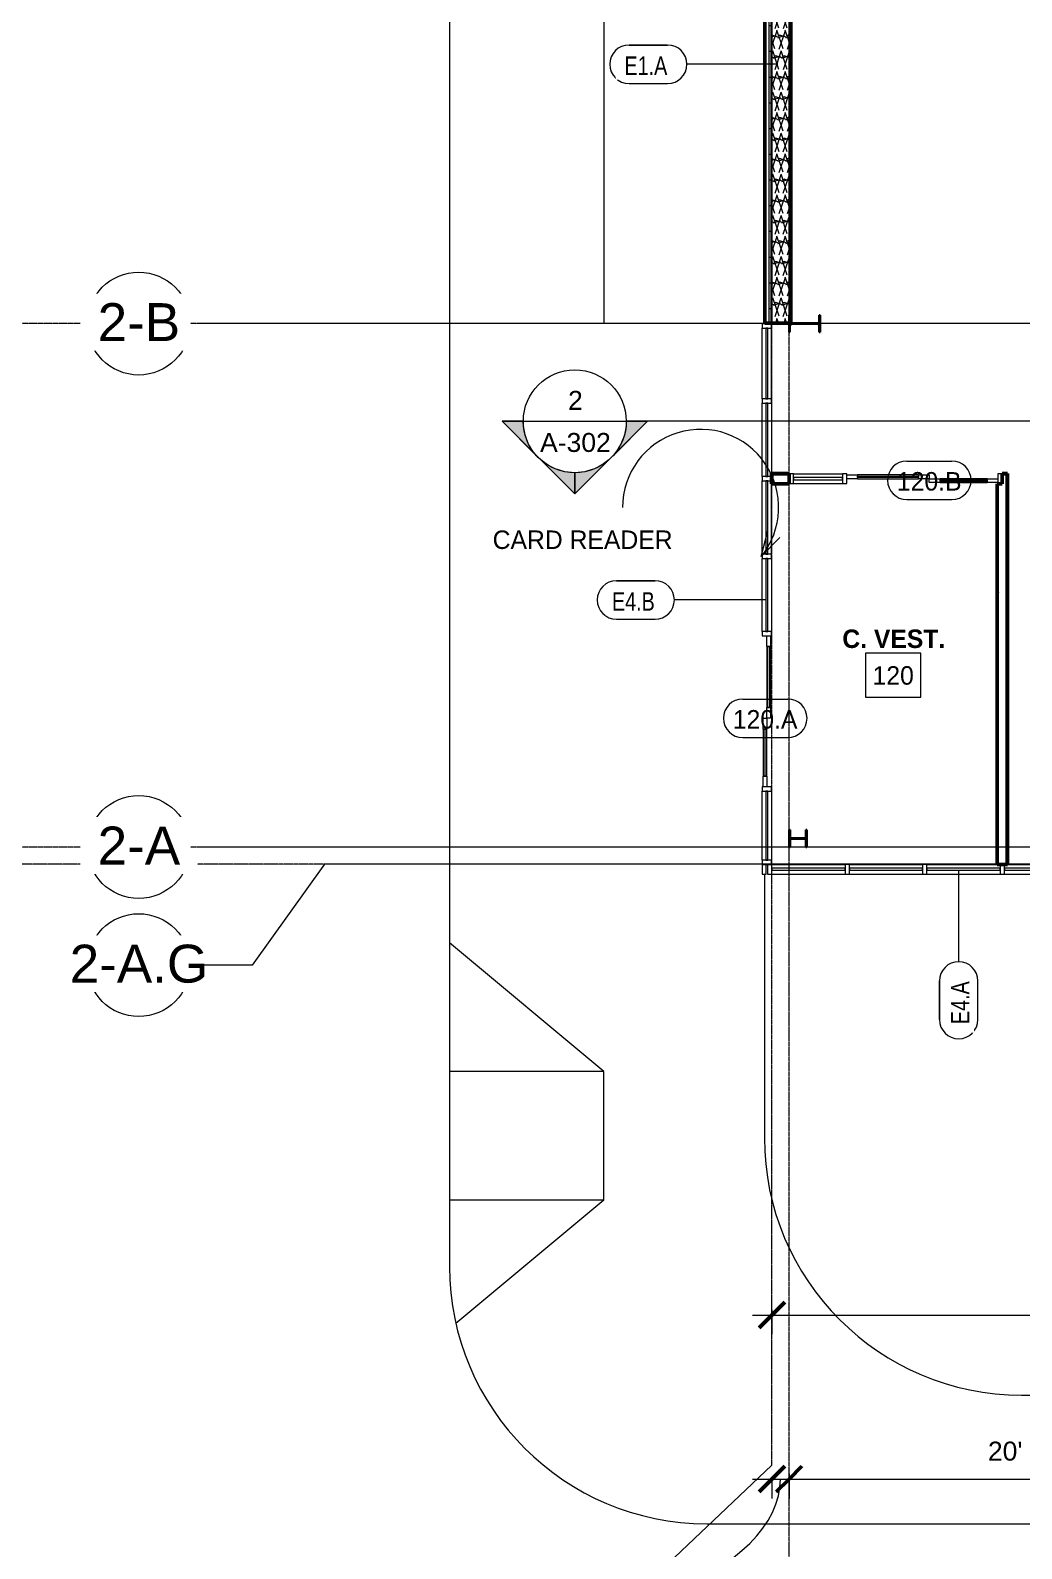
# Model space of a CAD drawing. Header units: inches. Extents: x 15537 to 31673, y -30778 to -16067.
# Drawn here: x 21716 to 22178, y -23115 to -22406 of the extents above; entities that cross this region are included whole.
import ezdxf

# ---------------------------------------------------------------- set-up
doc = ezdxf.new("R2010")
doc.units = ezdxf.units.IN
doc.header["$MEASUREMENT"] = 0
doc.linetypes.add('Grid Line 1_2_', pattern=[0.875, 0.5, -0.125, 0.125, -0.125])
for name, color, linetype, lineweight in [('A-ANNO-DIMS', 211, 'Continuous', 9), ('A-ANNO-DIMS-96', 211, 'Continuous', 9), ('A-AREA-IDEN', 2, 'Continuous', 9), ('A-DOOR', 31, 'Continuous', 13), ('A-DOOR-IDEN', 31, 'Continuous', 9), ('A-GLAZ-CURT', 52, 'Continuous', 9), ('A-GLAZ-CWMG', 51, 'Continuous', 9), ('A-WALL', 113, 'Continuous', 13), ('A-WALL-IDEN', 211, 'Continuous', 9), ('A-WALL-PATT', 111, 'Continuous', 50), ('Conc', 7, 'Continuous', 9), ('EOP-PR', 4, 'Continuous', 9), ('G-ANNO-SYMB', 111, 'Continuous', 9), ('G-ANNO-TEXT', 231, 'Continuous', 9), ('I-WALL', 2, 'Continuous', 13), ('S-COLS', 52, 'Continuous', 9), ('S-GRID', 1, 'Continuous', 9), ('S-GRID-IDEN', 1, 'Continuous', 9)]:
    doc.layers.add(name, color=color, linetype=linetype, lineweight=lineweight)
doc.styles.add('Arial', font='arial.ttf', dxfattribs={"height": 17.703593})
doc.styles.add('Arial_1', font='arial.ttf', dxfattribs={"height": 8.851796})
doc.styles.add('Century Gothic', font='GOTHIC.TTF', dxfattribs={"height": 8.622671})
doc.styles.add('Century Gothic_1', font='GOTHIC.TTF', dxfattribs={"width": 0.8, "height": 8.622671})
doc.styles.add('Century Gothic_B', font='GOTHICB.TTF', dxfattribs={"height": 8.616719})
doc.dimstyles.new('Linear_-_3_32__Arial', dxfattribs={"dimscale": 12, "dimtxt": 9, "dimasz": 1, "dimexe": 0.75, "dimexo": 0.5, "dimgap": 0.5, "dimtad": 1, "dimdec": 4, "dimrnd": 0.0625, "dimzin": 1, "dimdsep": 46, "dimlunit": 4, "dimtxsty": 'Arial_1', "dimblk1": 'OBLIQUE', "dimblk2": 'OBLIQUE', "dimsah": 1, "dimcen": 0.09, "dimdle": 0.75, "dimazin": 0, "dimtfac": 1, "dimtdec": 4, "dimtix": 1, "dimtmove": 1, "dimatfit": 3, "dimfxl": 1, "dimtvp": 1, "dimtfill": 1, "dimfrac": 2, "dimtolj": 1, "dimtzin": 0, "dimarcsym": 2})
doc.dimstyles.new('Linear_-_3_32__Arial_1', dxfattribs={"dimscale": 12, "dimtxt": 9, "dimasz": 1, "dimexe": 0.75, "dimexo": 0.5, "dimgap": 0.5, "dimtad": 1, "dimdec": 4, "dimrnd": 0.0625, "dimzin": 1, "dimdsep": 46, "dimlunit": 4, "dimtxsty": 'Arial_1', "dimblk1": 'OBLIQUE', "dimblk2": 'OBLIQUE', "dimsah": 1, "dimcen": 0.09, "dimdle": 0.75, "dimazin": 0, "dimtfac": 1, "dimtdec": 4, "dimtix": 1, "dimtmove": 0, "dimatfit": 3, "dimfxl": 1, "dimtvp": 1, "dimtfill": 1, "dimfrac": 2, "dimtolj": 1, "dimtzin": 0, "dimarcsym": 2})
pattern_1 = [(0, (0, 0), (30.72, 7.68), [1.267, -21.773, 1.267, -21.773, -122.88]), (0, (0, 0), (30.72, 7.68), [-46.08, 1.267, -44.813, 1.267, -21.773, -53.76]), (0, (0, 0), (30.72, 7.68), [-115.2, 1.267, -14.093, 1.267, -37.133]), (120, (11.52, 3.84), (-22.0110751, 22.7643004), [1.267, -21.773, 1.267, -21.773, -122.88]), (120, (11.52, 3.84), (-22.0110751, 22.7643004), [-46.08, 1.267, -44.813, 1.267, -21.773, -53.76]), (120, (11.52, 3.84), (-22.0110751, 22.7643004), [-115.2, 1.267, -14.093, 1.267, -37.133]), (240, (15.36, 19.2), (-8.7089249, -30.4443004), [1.267, -21.773, 1.267, -21.773, -122.88]), (240, (15.36, 19.2), (-8.7089249, -30.4443004), [-46.08, 1.267, -44.813, 1.267, -21.773, -53.76]), (240, (15.36, 19.2), (-8.7089249, -30.4443004), [-115.2, 1.267, -14.093, 1.267, -37.133])]

# ---------------------------------------------------------------- blocks, each defined once
blk = doc.blocks.new('W-Wide Flange-Column - B4_C-1389226-First Floor Plan - Enlarged')
at = {"layer": 'S-COLS'}
h = blk.add_hatch(dxfattribs=at)
h.set_pattern_fill('FP_15', color=256, style=0, pattern_type=2)
h.set_pattern_definition([(135, (-22783.303, -22073.765), (-9.503515, -9.503515), []), (135, (-22797.703, -22073.765), (-9.503515, -9.503515), [])])
h.paths.add_polyline_path([(4, 3.69), (4, 4.13), (-4, 4.13), (-4, 3.69), (-0.84, 3.69), (-0.35, 3.49), (-0.14, 3), (-0.14, -3), (-0.35, -3.49), (-0.84, -3.69), (-4, -3.69), (-4, -4.12), (4, -4.12), (4, -3.69), (0.84, -3.69), (0.35, -3.49), (0.14, -3), (0.14, 3), (0.35, 3.49), (0.84, 3.69)], flags=0)
at = {"layer": 'S-COLS', "lineweight": 30}
for p, q in [((4, 4.13), (-4, 4.13)), ((-4, 4.13), (-4, 3.69)), ((-4, 3.69), (-0.84, 3.69)), ((-0.14, 3), (-0.14, -3)), ((0.14, -3), (0.14, 3)), ((0.84, 3.69), (4, 3.69)), ((4, 3.69), (4, 4.13)), ((-0.84, -3.69), (-4, -3.69)), ((-4, -3.69), (-4, -4.12)), ((-4, -4.12), (4, -4.12)), ((4, -3.69), (0.84, -3.69)), ((4, -4.12), (4, -3.69))]:
    blk.add_line(p, q, dxfattribs=at)
for centre, start, end in [((-0.84, 3), 0, 90), ((0.84, 3), 90, 180), ((-0.84, -3), 270, 0), ((0.84, -3), 180, 270)]:
    blk.add_arc(centre, 0.691, start, end, dxfattribs=at)
blk = doc.blocks.new('W-Wide Flange-Column - B4_F-1389255-First Floor Plan - Enlarged')
at = {"layer": 'S-COLS'}
h = blk.add_hatch(dxfattribs=at)
h.set_pattern_fill('FP_17', color=256, style=0, pattern_type=2)
h.set_pattern_definition([(135, (-22543.053, -22076.89), (-9.503515, -9.503515), []), (135, (-22557.453, -22076.89), (-9.503515, -9.503515), [])])
h.paths.add_polyline_path([(4, -7.25), (4, -6.82), (0.84, -6.82), (0.35, -6.61), (0.14, -6.12), (0.14, 6.12), (0.35, 6.61), (0.84, 6.82), (4, 6.82), (4, 7.25), (-4, 7.25), (-4, 6.82), (-0.84, 6.82), (-0.35, 6.61), (-0.14, 6.12), (-0.14, -6.12), (-0.35, -6.61), (-0.84, -6.82), (-4, -6.82), (-4, -7.25)], flags=0)
at = {"layer": 'S-COLS', "lineweight": 30}
for p, q in [((4, 7.25), (-4, 7.25)), ((-4, 7.25), (-4, 6.82)), ((4, 6.82), (4, 7.25)), ((-4, 6.82), (-0.84, 6.82)), ((-0.14, 6.12), (-0.14, -6.12)), ((0.14, -6.12), (0.14, 6.12)), ((0.84, 6.82), (4, 6.82)), ((-0.84, -6.82), (-4, -6.82)), ((-4, -6.82), (-4, -7.25)), ((4, -6.82), (0.84, -6.82)), ((4, -7.25), (4, -6.82)), ((-4, -7.25), (4, -7.25))]:
    blk.add_line(p, q, dxfattribs=at)
for centre, start, end in [((-0.84, 6.12), 0, 90), ((0.84, 6.12), 90, 180), ((-0.84, -6.12), 270, 0), ((0.84, -6.12), 180, 270)]:
    blk.add_arc(centre, 0.691, start, end, dxfattribs=at)
blk = doc.blocks.new('Rectangular Mullion - Exterior 2_ x 4_5_-1142379-First Floor Plan - Enlarged')
at = {"layer": 'A-GLAZ-CWMG', "lineweight": 20}
for p, q in [((-2, 3), (0, 3)), ((-2, -1.5), (-2, 3)), ((0, 3), (0, -1.5)), ((0, -1.5), (-2, -1.5))]:
    blk.add_line(p, q, dxfattribs=at)
blk = doc.blocks.new('System Panel - Glazed-frosted-1142383-First Floor Plan - Enlarged')
at = {"layer": 'A-GLAZ-CURT', "lineweight": 13}
for p, q in [((17.09375, -0.25), (-17.09375, -0.25)), ((-17.09375, -0.25), (-17.09375, -1.25)), ((-17.09375, -1.25), (17.09375, -1.25)), ((17.09375, -1.25), (17.09375, -0.25))]:
    blk.add_line(p, q, dxfattribs=at)
blk = doc.blocks.new('Rectangular Mullion - Exterior 2_ x 4_5_-V14-First Floor Plan - Enlarged')
at = {"layer": 'A-GLAZ-CWMG'}
for p, q in [((22171.52, -22795.43), (22204.33, -22795.43)), ((22170.14, -22799.93), (22204.33, -22799.93))]:
    blk.add_line(p, q, dxfattribs=at)
blk = doc.blocks.new('System Panel - Exterior Glazing-827433-First Floor Plan - Enlarged')
at = {"layer": 'A-GLAZ-CURT', "lineweight": 13}
for p, q in [((17.09375, -0.25), (-17.09375, -0.25)), ((-17.09375, -0.25), (-17.09375, -1.25)), ((-17.09375, -1.25), (17.09375, -1.25)), ((17.09375, -1.25), (17.09375, -0.25))]:
    blk.add_line(p, q, dxfattribs=at)
at = {"layer": 'A-GLAZ-CURT'}
for p, q in [((-17.09375, -1.25), (-17.09375, -0.25)), ((17.09375, -0.25), (-17.09375, -0.25)), ((-17.09375, -1.25), (17.09375, -1.25)), ((17.09375, -0.25), (17.09375, -1.25))]:
    blk.add_line(p, q, dxfattribs=at)
blk = doc.blocks.new('Rectangular Mullion - Exterior 2_ x 4_5_-769200-First Floor Plan - Enlarged')
at = {"layer": 'A-GLAZ-CWMG'}
for p, q in [((24100.14, -22795.43), (24132.95, -22795.43)), ((24100.14, -22799.93), (24134.33, -22799.93))]:
    blk.add_line(p, q, dxfattribs=at)
blk = doc.blocks.new('Rectangular Mullion - Exterior 2_ x 4_5_-V13-First Floor Plan - Enlarged')
at = {"layer": 'A-GLAZ-CWMG'}
for p, q in [((26281.52, -22795.37), (26281.52, -22761.18)), ((26286.02, -22795.37), (26286.02, -22761.18))]:
    blk.add_line(p, q, dxfattribs=at)
blk = doc.blocks.new('Rectangular Mullion - Exterior 2_ x 4_5_-1115231-First Floor Plan - Enlarged')
at = {"layer": 'A-GLAZ-CWMG', "lineweight": 20}
for p, q in [((-1, 3), (1, 3)), ((-1, -1.5), (-1, 3)), ((1, 3), (1, -1.5)), ((1, -1.5), (-1, -1.5))]:
    blk.add_line(p, q, dxfattribs=at)
blk = doc.blocks.new('System Panel - Exterior Glazing-1142345-First Floor Plan - Enlarged')
at = {"layer": 'A-GLAZ-CURT', "lineweight": 13}
for p, q in [((16.53125, 1.25), (-16.53125, 1.25)), ((-16.53125, 1.25), (-16.53125, 0.25)), ((-16.53125, 0.25), (16.53125, 0.25)), ((16.53125, 0.25), (16.53125, 1.25))]:
    blk.add_line(p, q, dxfattribs=at)
at = {"layer": 'A-GLAZ-CURT'}
for p, q in [((-16.53125, 0.25), (-16.53125, 1.25)), ((16.53125, 1.25), (-16.53125, 1.25)), ((-16.53125, 0.25), (16.53125, 0.25)), ((16.53125, 1.25), (16.53125, 0.25))]:
    blk.add_line(p, q, dxfattribs=at)
blk = doc.blocks.new('Rectangular Mullion - Exterior 2_ x 4_5_-1135311-First Floor Plan - Enlarged')
at = {"layer": 'A-GLAZ-CWMG'}
for p, q in [((26123.39, -22752.24), (26123.39, -22785.3)), ((26127.89, -22752.24), (26127.89, -22785.3))]:
    blk.add_line(p, q, dxfattribs=at)
blk = doc.blocks.new('Rectangular Mullion - Exterior 2_ x 4_5_-1142387-First Floor Plan - Enlarged')
at = {"layer": 'A-GLAZ-CWMG', "lineweight": 20}
for p, q in [((-2, 1.5), (0, 1.5)), ((-2, -3), (-2, 1.5)), ((0, 1.5), (0, -3)), ((0, -3), (-2, -3))]:
    blk.add_line(p, q, dxfattribs=at)
blk = doc.blocks.new('Rectangular Mullion - Exterior 2_ x 4_5_-1142372-First Floor Plan - Enlarged')
at = {"layer": 'A-GLAZ-CWMG', "lineweight": 20}
for p, q in [((0, 1.5), (-2, 1.5)), ((-2, 1.5), (-2, -3)), ((0, -3), (0, 1.5)), ((-2, -3), (0, -3))]:
    blk.add_line(p, q, dxfattribs=at)
blk = doc.blocks.new('System Panel - Exterior Glazing-827454-First Floor Plan - Enlarged')
at = {"layer": 'A-GLAZ-CURT', "lineweight": 13}
for p, q in [((17.09375, 1.25), (-17.09375, 1.25)), ((-17.09375, 1.25), (-17.09375, 0.25)), ((-17.09375, 0.25), (17.09375, 0.25)), ((17.09375, 0.25), (17.09375, 1.25))]:
    blk.add_line(p, q, dxfattribs=at)
at = {"layer": 'A-GLAZ-CURT'}
for p, q in [((-17.09375, 0.25), (-17.09375, 1.25)), ((17.09375, 1.25), (-17.09375, 1.25)), ((-17.09375, 0.25), (17.09375, 0.25)), ((17.09375, 1.25), (17.09375, 0.25))]:
    blk.add_line(p, q, dxfattribs=at)
blk = doc.blocks.new('Rectangular Mullion - Exterior 2_ x 4_5_-V33-First Floor Plan - Enlarged')
at = {"layer": 'A-GLAZ-CWMG'}
for p, q in [((22057.02, -22614.43), (22057.02, -22580.24)), ((22061.52, -22613.05), (22061.52, -22580.24))]:
    blk.add_line(p, q, dxfattribs=at)
blk = doc.blocks.new('Rectangular Mullion - Exterior 2_ x 4_5_-827470-First Floor Plan - Enlarged')
at = {"layer": 'A-GLAZ-CWMG', "lineweight": 20}
for p, q in [((-1, 1.5), (1, 1.5)), ((-1, -3), (-1, 1.5)), ((1, 1.5), (1, -3)), ((1, -3), (-1, -3))]:
    blk.add_line(p, q, dxfattribs=at)
blk = doc.blocks.new('Rectangular Mullion - Exterior 2_ x 4_5_-1135280-First Floor Plan - Enlarged')
at = {"layer": 'A-GLAZ-CWMG'}
for p, q in [((26160.83, -22795.43), (26128.02, -22795.43)), ((26160.83, -22799.93), (26126.64, -22799.93))]:
    blk.add_line(p, q, dxfattribs=at)
blk = doc.blocks.new('Rectangular Mullion - Exterior 2_ x 4_5_-1142343-First Floor Plan - Enlarged')
at = {"layer": 'A-GLAZ-CWMG', "lineweight": 20}
for p, q in [((-1, 1.5), (1, 1.5)), ((-1, -3), (-1, 1.5)), ((1, 1.5), (1, -3)), ((1, -3), (-1, -3))]:
    blk.add_line(p, q, dxfattribs=at)
blk = doc.blocks.new('Rectangular Mullion - Exterior 2_ x 4_5_-1135330-First Floor Plan - Enlarged')
at = {"layer": 'A-GLAZ-CWMG'}
for p, q in [((22057.02, -22686.8), (22057.02, -22652.62)), ((22061.52, -22686.8), (22061.52, -22652.62))]:
    blk.add_line(p, q, dxfattribs=at)
blk = doc.blocks.new('Sliding Door - one-1327198-First Floor Plan - Enlarged')
at = {"layer": 'A-DOOR'}
for p, q in [((-35.19, 2.5), (-30.19, 2.5)), ((-30.19, 0.75), (-35.19, 0.75)), ((-30.19, 2.5), (-30.19, 0.75)), ((-1.75, 2.5), (-30.19, 2.5)), ((-30.19, 1.25), (-30.19, 2)), ((-30.19, 2), (-1.75, 2)), ((-1.75, 1.25), (-30.19, 1.25)), ((-30.19, 0.75), (-1.75, 0.75)), ((-1.75, 2.5), (3.25, 2.5)), ((-1.75, 0.75), (-1.75, 2.5)), ((-1.75, 2), (-1.75, 1.25)), ((3.25, 0.75), (-1.75, 0.75)), ((3.25, 2.5), (3.25, 0.75)), ((3.25, -1), (3.25, 0.75)), ((3.25, 0.75), (8.25, 0.75)), ((8.25, 0.75), (8.25, -1)), ((30.19, 0.75), (8.25, 0.75)), ((8.25, -0.5), (8.25, 0.25)), ((8.25, 0.25), (30.19, 0.25)), ((30.19, -1), (30.19, 0.75)), ((30.19, 0.75), (35.19, 0.75)), ((30.19, 0.25), (30.19, -0.5)), ((8.25, -1), (3.25, -1)), ((30.19, -0.5), (8.25, -0.5)), ((8.25, -1), (30.19, -1)), ((35.19, -1), (30.19, -1))]:
    blk.add_line(p, q, dxfattribs=at)
blk = doc.blocks.new('System Panel - Exterior Glazing-1142391-First Floor Plan - Enlarged')
at = {"layer": 'A-GLAZ-CURT', "lineweight": 13}
for p, q in [((16.13, 1.25), (-16.13, 1.25)), ((-16.13, 1.25), (-16.13, 0.25)), ((-16.13, 0.25), (16.13, 0.25)), ((16.13, 0.25), (16.13, 1.25))]:
    blk.add_line(p, q, dxfattribs=at)
at = {"layer": 'A-GLAZ-CURT'}
for p, q in [((-16.13, 0.25), (-16.13, 1.25)), ((16.13, 1.25), (-16.13, 1.25)), ((-16.13, 0.25), (16.13, 0.25)), ((16.13, 1.25), (16.13, 0.25))]:
    blk.add_line(p, q, dxfattribs=at)
blk = doc.blocks.new('Rectangular Mullion - Exterior 2_ x 4_5_-1135332-First Floor Plan - Enlarged')
at = {"layer": 'A-GLAZ-CWMG'}
for p, q in [((22057.02, -22793.43), (22057.02, -22761.18)), ((22061.52, -22793.43), (22061.52, -22761.18))]:
    blk.add_line(p, q, dxfattribs=at)
blk = doc.blocks.new('Sliding Door - one-1327540-First Floor Plan - Enlarged')
at = {"layer": 'A-DOOR'}
for p, q in [((-35.19, 2.5), (-30.19, 2.5)), ((-30.19, 0.75), (-35.19, 0.75)), ((-30.19, 2.5), (-30.19, 0.75)), ((-1.75, 2.5), (-30.19, 2.5)), ((-30.19, 1.25), (-30.19, 2)), ((-30.19, 2), (-1.75, 2)), ((-1.75, 1.25), (-30.19, 1.25)), ((-30.19, 0.75), (-1.75, 0.75)), ((-1.75, 2.5), (3.25, 2.5)), ((-1.75, 0.75), (-1.75, 2.5)), ((-1.75, 2), (-1.75, 1.25)), ((3.25, 0.75), (-1.75, 0.75)), ((3.25, 2.5), (3.25, 0.75)), ((3.25, -1), (3.25, 0.75)), ((3.25, 0.75), (8.25, 0.75)), ((8.25, 0.75), (8.25, -1)), ((30.19, 0.75), (8.25, 0.75)), ((8.25, -0.5), (8.25, 0.25)), ((8.25, 0.25), (30.19, 0.25)), ((30.19, -1), (30.19, 0.75)), ((30.19, 0.75), (35.19, 0.75)), ((30.19, 0.25), (30.19, -0.5)), ((8.25, -1), (3.25, -1)), ((30.19, -0.5), (8.25, -0.5)), ((8.25, -1), (30.19, -1)), ((35.19, -1), (30.19, -1))]:
    blk.add_line(p, q, dxfattribs=at)
blk = doc.blocks.new('System Panel - Exterior Glazing-1327541-First Floor Plan - Enlarged')
at = {"layer": 'A-GLAZ-CURT', "lineweight": 13}
for p, q in [((11.5, -0.25), (-11.5, -0.25)), ((-11.5, -0.25), (-11.5, -1.25)), ((-11.5, -1.25), (11.5, -1.25)), ((11.5, -1.25), (11.5, -0.25))]:
    blk.add_line(p, q, dxfattribs=at)
at = {"layer": 'A-GLAZ-CURT'}
for p, q in [((-11.5, -1.25), (-11.5, -0.25)), ((11.5, -0.25), (-11.5, -0.25)), ((-11.5, -1.25), (11.5, -1.25)), ((11.5, -0.25), (11.5, -1.25))]:
    blk.add_line(p, q, dxfattribs=at)
blk = doc.blocks.new('Rectangular Mullion - Exterior 2_ x 4_5_-1327537-First Floor Plan - Enlarged')
at = {"layer": 'A-GLAZ-CWMG'}
for p, q in [((22071.64, -22613.18), (22094.64, -22613.18)), ((22071.64, -22617.68), (22094.64, -22617.68))]:
    blk.add_line(p, q, dxfattribs=at)
blk = doc.blocks.new('Rectangular Mullion - Exterior 2_ x 4_5_-1142494-First Floor Plan - Enlarged')
at = {"layer": 'A-GLAZ-CWMG', "lineweight": 20}
for p, q in [((-2, 3), (0, 3)), ((-2, -1.5), (-2, 3)), ((0, 3), (0, -1.5)), ((0, -1.5), (-2, -1.5))]:
    blk.add_line(p, q, dxfattribs=at)
blk = doc.blocks.new('Rectangular Mullion - Exterior 2_ x 4_5_-1327247-First Floor Plan - Enlarged')
at = {"layer": 'A-GLAZ-CWMG', "lineweight": 20}
for p, q in [((0, 3), (-2, 3)), ((-2, 3), (-2, -1.5)), ((0, -1.5), (0, 3)), ((-2, -1.5), (0, -1.5))]:
    blk.add_line(p, q, dxfattribs=at)
blk = doc.blocks.new('Section - Section Head - Filled-1526-First Floor Plan - Enlarged')
at = {"layer": 'G-ANNO-SYMB'}
h = blk.add_hatch(color=256, dxfattribs=at)
edge = h.paths.add_edge_path(flags=0)
edge.add_line((-0.4268, 0.1768), (-0.25, 0.3536))
edge.add_line((-0.25, 0.3536), (-0.25, 0.25))
edge.add_arc((-0.25, 0), 0.25, 90, 135)
h = blk.add_hatch(color=256, dxfattribs=at)
edge = h.paths.add_edge_path(flags=0)
edge.add_arc((-0.25, 0), 0.25, 45, 90)
edge.add_line((-0.25, 0.25), (-0.25, 0.3536))
edge.add_line((-0.25, 0.3536), (-0.0732, 0.1768))
h = blk.add_hatch(color=256, dxfattribs=at)
edge = h.paths.add_edge_path(flags=0)
edge.add_arc((-0.25, 0), 0.2503, 137.9216, 180)
edge.add_line((-0.5003, 0), (-0.6036, 0))
edge.add_line((-0.6036, 0), (-0.4358, 0.1678))
h = blk.add_hatch(color=256, dxfattribs=at)
edge = h.paths.add_edge_path(flags=0)
edge.add_line((-0.0642, 0.1678), (0.1036, 0))
edge.add_line((0.1036, 0), (0.0003, 0))
edge.add_arc((-0.25, 0), 0.2503, 0, 42.0784)
for p, q in [((-0.25, 0.3536), (-0.6036, 0)), ((-0.25, 0.3536), (-0.4268, 0.1768)), ((-0.25, 0.3536), (0.1036, 0)), ((-0.25, 0.25), (-0.25, 0.3536)), ((-0.0732, 0.1768), (-0.25, 0.3536)), ((-0.25, 0.3536), (-0.25, 0.25)), ((-0.4358, 0.1678), (-0.6036, 0)), ((0.1036, 0), (-0.0642, 0.1678)), ((-0.6036, 0), (-0.5003, 0)), ((0.0003, 0), (0.1036, 0)), ((-0.5, 0), (-0.6036, 0)), ((0, 0), (0.1036, 0))]:
    blk.add_line(p, q, dxfattribs=at)
for radius, start, end in [(0.25, 360, 180), (0.25, 90, 135), (0.25, 45, 90), (0.2503, 137.9216, 180), (0.2503, 0, 42.0784), (0.25, 180, 360)]:
    blk.add_arc((-0.25, 0), radius, start, end, dxfattribs=at)
blk = doc.blocks.new('Grid - Grid Head - Circle-14747-First Floor Plan - Enlarged')
at = {"layer": 'S-GRID-IDEN'}
blk.add_circle((0, 0), 0.25, dxfattribs=at)
blk = doc.blocks.new('DIMBLOCK12-First Floor Plan - Enlarged')
at = {"layer": 'A-ANNO-DIMS-96'}
for p, q in [((22052.64, -23082.26), (22069.64, -23082.26)), ((22061.64, -23081.72), (22061.64, -23091.26)), ((22061.64, -23082.26), (22061.64, -23081.72)), ((22069.64, -23079.78), (22069.64, -23091.26)), ((22069.64, -23082.26), (22069.64, -23079.78))]:
    blk.add_line(p, q, dxfattribs=at)
at = {"layer": 'A-ANNO-DIMS-96', "lineweight": 50}
for p, q in [((22061.64, -23082.26), (22055.64, -23088.26)), ((22061.64, -23082.26), (22067.64, -23076.26)), ((22069.64, -23082.26), (22063.64, -23088.26)), ((22069.64, -23082.26), (22075.64, -23076.26))]:
    blk.add_line(p, q, dxfattribs=at)
at = {"layer": 'A-ANNO-DIMS-96'}
blk.add_ellipse((21882.95, -23082.26), major_axis=(182.69, 0), ratio=0.421748, start_param=4.712389, end_param=6.283185, dxfattribs=at)
at = {"layer": 'A-ANNO-DIMS-96', "color": 0, "insert": (21746.29, -23154.75), "char_height": 8.8518, "width": 163.9938, "attachment_point": 1, "line_spacing_factor": 0.938532, "style": 'Arial_1', "bg_fill": 3, "box_fill_scale": 1.25, "bg_fill_color": 0, "bg_fill_transparency": 0}
blk.add_mtext('0\' - 8" GIRT @ 1-STORY', dxfattribs=at)
blk = doc.blocks.new('_Oblique')
at = {"color": 0, "linetype": 'ByBlock', "lineweight": -2}
blk.add_line((-0.5, -0.5), (0.5, 0.5), dxfattribs=at)
blk = doc.blocks.new('DIMBLOCK13-First Floor Plan - Enlarged')
at = {"layer": 'A-ANNO-DIMS-96', "lineweight": 50}
for p, q in [((22069.64, -23082.26), (22063.64, -23088.26)), ((22069.64, -23082.26), (22075.64, -23076.26)), ((22313.89, -23082.26), (22307.89, -23088.26)), ((22313.89, -23082.26), (22319.89, -23076.26))]:
    blk.add_line(p, q, dxfattribs=at)
at = {"layer": 'A-ANNO-DIMS-96'}
for p, q in [((22069.64, -23079.78), (22069.64, -23091.26)), ((22069.64, -23082.26), (22069.64, -23079.78)), ((22069.64, -23082.26), (22313.89, -23082.26)), ((22313.89, -23079.78), (22313.89, -23091.26)), ((22313.89, -23082.26), (22313.89, -23079.78))]:
    blk.add_line(p, q, dxfattribs=at)
at = {"layer": 'A-ANNO-DIMS-96', "color": 0, "insert": (22162.41, -23064.78), "char_height": 8.8518, "width": 70.4492, "attachment_point": 1, "line_spacing_factor": 0.938532, "style": 'Arial_1', "bg_fill": 3, "box_fill_scale": 1.25, "bg_fill_color": 0, "bg_fill_transparency": 0}
blk.add_mtext('20\' - 4 1/4"', dxfattribs=at)
blk = doc.blocks.new('DIMBLOCK42-First Floor Plan - Enlarged')
at = {"layer": 'A-ANNO-DIMS-96', "lineweight": 50}
for p, q in [((22061.64, -23005.7), (22067.64, -22999.7)), ((22807.39, -23005.7), (22813.39, -22999.7)), ((22061.64, -23005.7), (22055.64, -23011.7)), ((22807.39, -23005.7), (22801.39, -23011.7))]:
    blk.add_line(p, q, dxfattribs=at)
at = {"layer": 'A-ANNO-DIMS-96'}
for p, q in [((22061.64, -23003.22), (22061.64, -23014.7)), ((22061.64, -23005.7), (22061.64, -23003.22)), ((22807.39, -23003.22), (22807.39, -23014.7)), ((22807.39, -23005.7), (22807.39, -23003.22)), ((22052.64, -23005.7), (22816.39, -23005.7))]:
    blk.add_line(p, q, dxfattribs=at)
at = {"layer": 'A-ANNO-DIMS-96', "color": 0, "insert": (22405.16, -22988.22), "char_height": 8.8518, "width": 70.4492, "attachment_point": 1, "line_spacing_factor": 0.938532, "style": 'Arial_1', "bg_fill": 3, "box_fill_scale": 1.25, "bg_fill_color": 0, "bg_fill_transparency": 0}
blk.add_mtext('62\' - 1 3/4"', dxfattribs=at)
blk = doc.blocks.new('Door Tag - Door Tag-4658-First Floor Plan - Enlarged')
at = {"layer": 'A-DOOR-IDEN', "color": 153}
for p, q in [((-0.109375, 0.09375), (0.109375, 0.09375)), ((-0.109375, -0.09375), (0.109375, -0.09375))]:
    blk.add_line(p, q, dxfattribs=at)
for centre, start, end in [((-0.109375, 0), 90, 270), ((0.109375, 0), 270, 90)]:
    blk.add_arc(centre, 0.09375, start, end, dxfattribs=at)
blk = doc.blocks.new('Wall Tag - 1_4_-1369832-First Floor Plan - Enlarged')
at = {"layer": 'A-WALL-IDEN', "color": 153}
for p, q in [((-0.0822, 0.0968), (0.1053, 0.0968)), ((0.1053, 0.0968), (-0.0822, 0.0968)), ((-0.0822, -0.0907), (0.1053, -0.0907)), ((-0.0822, -0.0907), (0.1053, -0.0907))]:
    blk.add_line(p, q, dxfattribs=at)
for centre, start, end in [((-0.0822, 0.0031), 90, 270), ((-0.0822, 0.0031), 90, 270), ((0.1053, 0.0031), 270, 90), ((0.1053, 0.0031), 270, 90)]:
    blk.add_arc(centre, 0.0937, start, end, dxfattribs=at)

msp = doc.modelspace()

# ---------------------------------------------------------------- hatches: boundary and pattern name
at = {"layer": 'A-WALL-PATT', "lineweight": 9}
h = msp.add_hatch(dxfattribs=at)
h.set_pattern_fill('FP_16', color=256, style=0, pattern_type=2)
h.set_pattern_definition([(0, (0, 0), (0, 12), []), (90, (0, 0), (-12, 7e-16), [])])
h.paths.add_polyline_path([(22061.14023, -22542.17781), (22061.14023, -22337.30281), (22060.14023, -22337.30281), (22060.14023, -22542.17781)], flags=0)
h = msp.add_hatch(dxfattribs=at)
h.set_pattern_fill('FP_14', color=256, style=0, pattern_type=2)
h.set_pattern_definition([(161.57, (0.48, 0.48), (-3.839953776, -1.544e-05), [0, -27.322, 3.034, 0]), (18.43, (-0.48, 0.48), (-3.839953776, 1.544e-05), [0, -27.322, 3.034, 0]), (108.43, (0.48, 0.48), (1.919622, -9.60052459), [9.106, -21.25]), (71.57, (-0.48, 0.48), (1.919622, 9.60052459), [9.106, -21.25])])
h.paths.add_polyline_path([(22061.64023, -22542.17781), (22069.64023, -22542.17781), (22069.64023, -22337.30281), (22061.64023, -22337.30281), (22061.64023, -22539.05281)], flags=0)
h = msp.add_hatch(dxfattribs=at)
h.set_pattern_fill('FP_13', color=256, style=0, pattern_type=2)
h.set_pattern_definition(pattern_1)
h.paths.add_polyline_path([(22170.89023, -22795.42781), (22171.51523, -22795.42781), (22171.51523, -22613.67781), (22170.89023, -22613.67781), (22170.89023, -22794.80281), (22167.39023, -22794.80281), (22167.39023, -22795.42781)], flags=0)
h = msp.add_hatch(dxfattribs=at)
h.set_pattern_fill('FP_13', color=256, style=0, pattern_type=2)
h.set_pattern_definition(pattern_1)
h.paths.add_polyline_path([(22069.64023, -22617.80281), (22069.64023, -22617.17781), (22061.51523, -22617.17781), (22061.51523, -22617.80281)], flags=0)
h = msp.add_hatch(dxfattribs=at)
h.set_pattern_fill('FP_13', color=256, style=0, pattern_type=2)
h.set_pattern_definition(pattern_1)
h.paths.add_polyline_path([(22166.76523, -22795.42781), (22167.39023, -22795.42781), (22167.39023, -22617.80281), (22166.76523, -22617.80281), (22166.76523, -22701.93769)], flags=0)

# ---------------------------------------------------------------- linework, layer by layer
at = {"layer": 'A-AREA-IDEN', "flags": 128}
msp.add_lwpolyline([(22105.36314, -22696.83665), (22105.36314, -22717.40808), (22131.07314, -22717.40808), (22131.07314, -22696.83665)], close=True, dxfattribs=at)
at = {"layer": 'A-WALL', "lineweight": 50}
for p, q in [((22058.32773, -22336.55281), (22058.32773, -22542.92781)), ((22070.39023, -22542.75295), (22070.39023, -22336.55281)), ((22058.32773, -22542.92781), (22069.64023, -22542.92781))]:
    msp.add_line(p, q, dxfattribs=at)
at = {"layer": 'A-WALL'}
for p, q in [((22058.64023, -22336.55281), (22058.64023, -22542.92781)), ((22060.14023, -22336.55281), (22060.14023, -22542.92781)), ((22061.14023, -22337.30281), (22061.14023, -22542.17781)), ((22061.64023, -22337.30281), (22061.64023, -22542.17781)), ((22069.64023, -22337.30281), (22069.64023, -22539.05281)), ((22060.14023, -22542.17781), (22069.64023, -22542.17781)), ((22062.14023, -22613.67781), (22062.14023, -22617.17781)), ((22062.14023, -22613.67781), (22069.64023, -22613.67781)), ((22169.01523, -22613.67781), (22170.89023, -22613.67781)), ((22170.89023, -22794.80281), (22170.89023, -22613.67781)), ((22062.14023, -22617.17781), (22069.64023, -22617.17781)), ((22167.39023, -22794.80281), (22167.39023, -22617.80281)), ((22167.39023, -22794.80281), (22170.89023, -22794.80281))]:
    msp.add_line(p, q, dxfattribs=at)
at = {"layer": 'A-WALL-IDEN', "color": 153}
for p, q in [((22064.35898, -22422.05537), (22021.96365, -22422.05537)), ((22058.51523, -22672.02843), (22016.1199, -22672.02843)), ((22148.76362, -22798.42781), (22148.76362, -22840.82313))]:
    msp.add_line(p, q, dxfattribs=at)
at = {"layer": 'Conc'}
for p, q in [((21911.23523, -19983.10055), (21911.23523, -22983.08555)), ((21983.23523, -21722.92781), (21983.23523, -22542.92781)), ((21983.23523, -22542.92781), (22058.14023, -22542.92781)), ((22058.14023, -22799.92781), (22058.14023, -22923.08555)), ((22178.14023, -23043.08555), (22811.01523, -23043.08555)), ((22031.23523, -23103.08555), (23200.60772, -23103.08555))]:
    msp.add_line(p, q, dxfattribs=at)
for centre in [(22178.14023, -22923.08555), (22031.23523, -22983.08555)]:
    msp.add_arc(centre, 120, 180, 270, dxfattribs=at)
at = {"layer": 'EOP-PR'}
for p, q in [((21983.23523, -22892.0707), (21911.23523, -22832.0707)), ((21983.23523, -22892.0707), (21911.23523, -22892.0707)), ((21983.23523, -22952.06748), (21983.23523, -22892.0707)), ((21983.23523, -22952.06748), (21911.23523, -22952.06748)), ((21983.23523, -22952.06748), (21914.20033, -23009.59656))]:
    msp.add_line(p, q, dxfattribs=at)
at = {"layer": 'G-ANNO-SYMB'}
for p in [(21945.6606, -22588.63029), (26309.88791, -22588.63029)]:
    msp.add_line(p, (21993.6606, -22588.63029), dxfattribs=at)
at = {"layer": 'G-ANNO-TEXT', "color": 145}
for q in [(22059.7844, -22639.70226), (22065.38284, -22642.86649)]:
    msp.add_line((22056.67909, -22651.73122), q, dxfattribs=at)
msp.add_arc((22028.35115, -22628.82831), 36.42823, 321.04474758, 180, dxfattribs=at)
at = {"layer": 'I-WALL', "lineweight": 50}
for p, q in [((22069.64023, -22613.05281), (22061.51523, -22613.05281)), ((22061.51523, -22613.05281), (22061.51523, -22617.80281)), ((22069.64023, -22617.80281), (22069.64023, -22613.05281)), ((22171.51523, -22613.05281), (22169.01523, -22613.05281)), ((22169.01523, -22613.05281), (22169.01523, -22617.80281)), ((22171.51523, -22795.42781), (22171.51523, -22613.05281)), ((22061.51523, -22617.80281), (22069.64023, -22617.80281)), ((22166.76523, -22617.80281), (22166.76523, -22795.42781)), ((22169.01523, -22617.80281), (22166.76523, -22617.80281)), ((22166.76523, -22795.42781), (22171.51523, -22795.42781))]:
    msp.add_line(p, q, dxfattribs=at)
at = {"layer": 'S-GRID', "linetype": 'Grid Line 1_2_'}
for p, q in [((22069.64023, -23155.1009), (22069.64023, -20130.84867)), ((22061.64023, -23075.71975), (22061.64023, -20178.84867)), ((26427.34156, -22543.05281), (21471.35909, -22543.05281)), ((26427.34156, -22787.30281), (21471.35909, -22787.30281)), ((26379.34156, -22795.30281), (21519.35909, -22795.30281)), ((26671.06441, -22795.30281), (21852.86259, -22795.30281))]:
    msp.add_line(p, q, dxfattribs=at)
at = {"layer": 'S-GRID'}
for p, q in [((21852.86259, -22795.30281), (21819.18776, -22842.42249)), ((22061.64023, -23075.71975), (22003.2372, -23131.1009))]:
    msp.add_line(p, q, dxfattribs=at)

# ---------------------------------------------------------------- block references
at = {"layer": 'A-DOOR'}
msp.add_blockref('Sliding Door - one-1327540-First Floor Plan - Enlarged', (22131.82773, -22616.17781), dxfattribs=at)
at = {"layer": 'A-DOOR', "rotation": 270.0000000000001}
msp.add_blockref('Sliding Door - one-1327198-First Floor Plan - Enlarged', (22058.51523, -22723.99031), dxfattribs=at)
at = {"layer": 'A-DOOR-IDEN', "color": 153, "xscale": 95.99999999999994, "yscale": 95.99999999999994, "zscale": 95.99999999999994}
for p in [(22135.07667, -22616.17781), (22058.51523, -22727.23925)]:
    msp.add_blockref('Door Tag - Door Tag-4658-First Floor Plan - Enlarged', p, dxfattribs=at)
at = {"layer": 'A-GLAZ-CURT'}
for name, p, rotation in [('System Panel - Exterior Glazing-1142345-First Floor Plan - Enlarged', (22058.51523, -22561.70906), 270.0000000000001), ('System Panel - Exterior Glazing-827454-First Floor Plan - Enlarged', (22058.51523, -22597.33406), 270.0000000000001), ('System Panel - Exterior Glazing-1327541-First Floor Plan - Enlarged', (22083.14023, -22616.17781), 180), ('System Panel - Exterior Glazing-827454-First Floor Plan - Enlarged', (22058.51523, -22633.52156), 270.0000000000001), ('System Panel - Exterior Glazing-827454-First Floor Plan - Enlarged', (22058.51523, -22669.70906), 270.0000000000001), ('System Panel - Exterior Glazing-1142391-First Floor Plan - Enlarged', (22058.51523, -22777.30281), 270.0000000000001), ('System Panel - Exterior Glazing-827433-First Floor Plan - Enlarged', (22078.67148, -22798.42781), 180), ('System Panel - Exterior Glazing-827433-First Floor Plan - Enlarged', (22114.85898, -22798.42781), 180), ('System Panel - Exterior Glazing-827433-First Floor Plan - Enlarged', (22151.04648, -22798.42781), 180), ('System Panel - Glazed-frosted-1142383-First Floor Plan - Enlarged', (22187.23398, -22798.42781), 180)]:
    msp.add_blockref(name, p, dxfattribs=dict(at, rotation=rotation))
at = {"layer": 'A-GLAZ-CWMG'}
for name, p, rotation in [('Rectangular Mullion - Exterior 2_ x 4_5_-1142372-First Floor Plan - Enlarged', (22058.51523, -22543.17781), 90.00000000000006), ('Rectangular Mullion - Exterior 2_ x 4_5_-1135311-First Floor Plan - Enlarged', (48184.90545, -45330.48062), 180), ('Rectangular Mullion - Exterior 2_ x 4_5_-1135280-First Floor Plan - Enlarged', (44856.94304, 3510.21241), 270), ('Rectangular Mullion - Exterior 2_ x 4_5_-V13-First Floor Plan - Enlarged', (44856.94304, 3486.08741), 270), ('Rectangular Mullion - Exterior 2_ x 4_5_-V13-First Floor Plan - Enlarged', (44893.13054, 3486.08741), 270)]:
    msp.add_blockref(name, p, dxfattribs=dict(at, rotation=rotation))
at = {"layer": 'A-GLAZ-CWMG', "extrusion": (0, 0, -1), "rotation": 269.9999999999999}
for name, p in [('Rectangular Mullion - Exterior 2_ x 4_5_-827470-First Floor Plan - Enlarged', (-22058.51523, -22579.24031)), ('Rectangular Mullion - Exterior 2_ x 4_5_-1142343-First Floor Plan - Enlarged', (-22058.51523, -22615.42781)), ('Rectangular Mullion - Exterior 2_ x 4_5_-1142343-First Floor Plan - Enlarged', (-22058.51523, -22651.61531)), ('Rectangular Mullion - Exterior 2_ x 4_5_-1142343-First Floor Plan - Enlarged', (-22058.51523, -22687.80281)), ('Rectangular Mullion - Exterior 2_ x 4_5_-1142343-First Floor Plan - Enlarged', (-22058.51523, -22760.17781)), ('Rectangular Mullion - Exterior 2_ x 4_5_-1142387-First Floor Plan - Enlarged', (-22058.51523, -22795.42781))]:
    msp.add_blockref(name, p, dxfattribs=at)
at = {"layer": 'A-GLAZ-CWMG'}
for name, p in [('Rectangular Mullion - Exterior 2_ x 4_5_-V33-First Floor Plan - Enlarged', (0, 0)), ('Rectangular Mullion - Exterior 2_ x 4_5_-1327537-First Floor Plan - Enlarged', (0, 0)), ('Rectangular Mullion - Exterior 2_ x 4_5_-1327247-First Floor Plan - Enlarged', (22169.01523, -22616.17781)), ('Rectangular Mullion - Exterior 2_ x 4_5_-1135330-First Floor Plan - Enlarged', (0, 0)), ('Rectangular Mullion - Exterior 2_ x 4_5_-1135332-First Floor Plan - Enlarged', (0, 0)), ('Rectangular Mullion - Exterior 2_ x 4_5_-769200-First Floor Plan - Enlarged', (-1966.1875, 0)), ('Rectangular Mullion - Exterior 2_ x 4_5_-V14-First Floor Plan - Enlarged', (0, 0))]:
    msp.add_blockref(name, p, dxfattribs=at)
at = {"layer": 'A-GLAZ-CWMG', "extrusion": (0, 0, -1)}
for name, p in [('Rectangular Mullion - Exterior 2_ x 4_5_-1142494-First Floor Plan - Enlarged', (-22069.64023, -22616.17781)), ('Rectangular Mullion - Exterior 2_ x 4_5_-1115231-First Floor Plan - Enlarged', (-22095.64023, -22616.17781)), ('Rectangular Mullion - Exterior 2_ x 4_5_-1142379-First Floor Plan - Enlarged', (-22057.01523, -22798.42781)), ('Rectangular Mullion - Exterior 2_ x 4_5_-1115231-First Floor Plan - Enlarged', (-22060.57773, -22798.42781)), ('Rectangular Mullion - Exterior 2_ x 4_5_-1115231-First Floor Plan - Enlarged', (-22096.76523, -22798.42781)), ('Rectangular Mullion - Exterior 2_ x 4_5_-1115231-First Floor Plan - Enlarged', (-22132.95273, -22798.42781)), ('Rectangular Mullion - Exterior 2_ x 4_5_-1115231-First Floor Plan - Enlarged', (-22169.14023, -22798.42781))]:
    msp.add_blockref(name, p, dxfattribs=at)
at = {"layer": 'A-WALL-IDEN', "color": 153, "xscale": 95.99999999999994, "yscale": 95.99999999999994, "zscale": 95.99999999999994}
for p in [(22002.85898, -22422.34908), (21997.01523, -22672.32214)]:
    msp.add_blockref('Wall Tag - 1_4_-1369832-First Floor Plan - Enlarged', p, dxfattribs=at)
at = {"layer": 'A-WALL-IDEN', "color": 153, "xscale": 95.99999999999994, "yscale": 95.99999999999994, "zscale": 95.99999999999994, "rotation": 89.99999999999991}
msp.add_blockref('Wall Tag - 1_4_-1369832-First Floor Plan - Enlarged', (22149.05733, -22859.92781), dxfattribs=at)
at = {"layer": 'G-ANNO-SYMB', "extrusion": (0, 0, -1), "xscale": 95.99999999999994, "yscale": 95.99999999999994, "zscale": 95.99999999999994, "rotation": 180}
msp.add_blockref('Section - Section Head - Filled-1526-First Floor Plan - Enlarged', (-21993.6606, -22588.63029), dxfattribs=at)
at = {"layer": 'S-COLS', "rotation": 269.9999999999997}
for name, p in [('W-Wide Flange-Column - B4_F-1389255-First Floor Plan - Enlarged', (22076.89023, -22543.05281)), ('W-Wide Flange-Column - B4_C-1389226-First Floor Plan - Enlarged', (22073.76523, -22783.30281))]:
    msp.add_blockref(name, p, dxfattribs=at)
at = {"layer": 'S-GRID-IDEN', "xscale": 95.99999999999994, "yscale": 95.99999999999994, "zscale": 95.99999999999994, "rotation": 89.9999999999998}
for p in [(21766.20666, -22543.05281), (21766.20666, -22787.30281), (21766.20666, -22842.42249)]:
    msp.add_blockref('Grid - Grid Head - Circle-14747-First Floor Plan - Enlarged', p, dxfattribs=at)

# ---------------------------------------------------------------- texts
at = {"layer": 'A-AREA-IDEN', "attachment_point": 2}
for s, insert, char_height, width, line_spacing_factor, style in [('C. VEST.', (22118.50417, -22685.81278), 8.616719, 54.216, 0.984796, 'Century Gothic_B'), ('120', (22118.21814, -22702.92827), 8.622671, 23.652, 0.984117, 'Century Gothic')]:
    msp.add_mtext(s, dxfattribs=dict(at, insert=insert, char_height=char_height, width=width, line_spacing_factor=line_spacing_factor, style=style))
at = {"layer": 'A-DOOR-IDEN', "char_height": 8.622671, "attachment_point": 2, "line_spacing_factor": 0.984117, "style": 'Century Gothic'}
for s, insert, width in [('120.B', (22135.03534, -22612.3465), 35.64), ('120.A', (22058.4739, -22723.40794), 38.124)]:
    msp.add_mtext(s, dxfattribs=dict(at, insert=insert, width=width))
at = {"layer": 'G-ANNO-SYMB', "attachment_point": 2, "line_spacing_factor": 0.938532, "style": 'Arial_1'}
for s, insert, char_height, width in [('2', (21969.96797, -22574.46116), 8.8518, 8.208), ('A-302', (21969.96797, -22594.09741), 8.851796, 39.312)]:
    msp.add_mtext(s, dxfattribs=dict(at, insert=insert, char_height=char_height, width=width))
at = {"layer": 'G-ANNO-TEXT', "color": 145, "insert": (21931.36082, -22639.59992), "char_height": 8.6226708, "width": 98.604, "attachment_point": 1, "line_spacing_factor": 0.984117, "style": 'Century Gothic'}
msp.add_mtext('CARD READER', dxfattribs=at)

# ---------------------------------------------------------------- next in the draw order: texts
at = {"layer": 'A-WALL-IDEN', "char_height": 8.622671, "attachment_point": 2, "line_spacing_factor": 0.984117, "style": 'Century Gothic_1', "bg_fill": 3, "box_fill_scale": 1.25, "bg_fill_color": 0, "bg_fill_transparency": 0}
for s, insert, width in [('E1.A', (22002.83011, -22418.41474), 23.76), ('E4.B', (21996.98636, -22668.3878), 21.924)]:
    msp.add_mtext(s, dxfattribs=dict(at, insert=insert, width=width))
at = {"layer": 'A-WALL-IDEN', "insert": (22145.12299, -22859.95667), "char_height": 8.622671, "width": 23.76, "attachment_point": 2, "rotation": 90, "line_spacing_factor": 0.984117, "style": 'Century Gothic_1', "bg_fill": 3, "box_fill_scale": 1.25, "bg_fill_color": 0, "bg_fill_transparency": 0}
msp.add_mtext('E4.A', dxfattribs=at)
at = {"layer": 'S-GRID-IDEN', "char_height": 17.703593, "attachment_point": 2, "line_spacing_factor": 0.938532, "style": 'Arial', "bg_fill": 3, "box_fill_scale": 1.25, "bg_fill_color": 0, "bg_fill_transparency": 0}
for s, insert, width in [('2-B', (21766.30415, -22533.52306), 45.792), ('2-A', (21766.30415, -22777.77306), 45.792), ('2-A.G', (21766.30415, -22832.89274), 76.896)]:
    msp.add_mtext(s, dxfattribs=dict(at, insert=insert, width=width))

# ---------------------------------------------------------------- next in the draw order: dimensions: what is measured, and where the dimension line sits
at = {"layer": 'A-ANNO-DIMS'}
dim = msp.add_linear_dim(base=(22807.39023, -23005.70284), p1=(22061.64023, -22997.21756), p2=(22807.39023, -22997.21756), dimstyle='Linear_-_3_32__Arial_1', override={"dimpost": '<>', "dimfxl": 745.75}, dxfattribs=at)
dim.commit()
dim.dimension.update_dxf_attribs({"geometry": 'DIMBLOCK42-First Floor Plan - Enlarged', "text_midpoint": (22434.51523, -22995.12297)})
dim = msp.add_linear_dim(base=(22069.64023, -23082.26405), p1=(22061.64023, -23075.71975), p2=(22069.64023, -23073.77877), dimstyle='Linear_-_3_32__Arial', override={"dimpost": '<>GIRT @ 1-STORY', "dimfxl": 8.232098}, dxfattribs=at)
dim.commit()
dim.dimension.update_dxf_attribs({"geometry": 'DIMBLOCK12-First Floor Plan - Enlarged', "text_midpoint": (21828.28798, -23160.65395), "dimtype": 160})

# ---------------------------------------------------------------- next in the draw order: linework, layer by layer
at = {"layer": 'S-GRID', "linetype": 'Grid Line 1_2_'}
for p, q in [((26719.06441, -22543.05281), (21790.20666, -22543.05281)), ((26719.06441, -22787.30281), (21790.20666, -22787.30281))]:
    msp.add_line(p, q, dxfattribs=at)
at = {"layer": 'S-GRID'}
msp.add_line((21819.18776, -22842.42249), (21790.20666, -22842.42249), dxfattribs=at)

# ---------------------------------------------------------------- next in the draw order: dimensions: what is measured, and where the dimension line sits
at = {"layer": 'A-ANNO-DIMS'}
dim = msp.add_linear_dim(base=(22313.89023, -23082.26405), p1=(22069.64023, -23073.77877), p2=(22313.89023, -23073.77877), dimstyle='Linear_-_3_32__Arial_1', override={"dimpost": '<>', "dimfxl": 244.25}, dxfattribs=at)
dim.commit()
dim.dimension.update_dxf_attribs({"geometry": 'DIMBLOCK13-First Floor Plan - Enlarged', "text_midpoint": (22191.76523, -23071.6872)})

doc.saveas('drawing.dxf')
